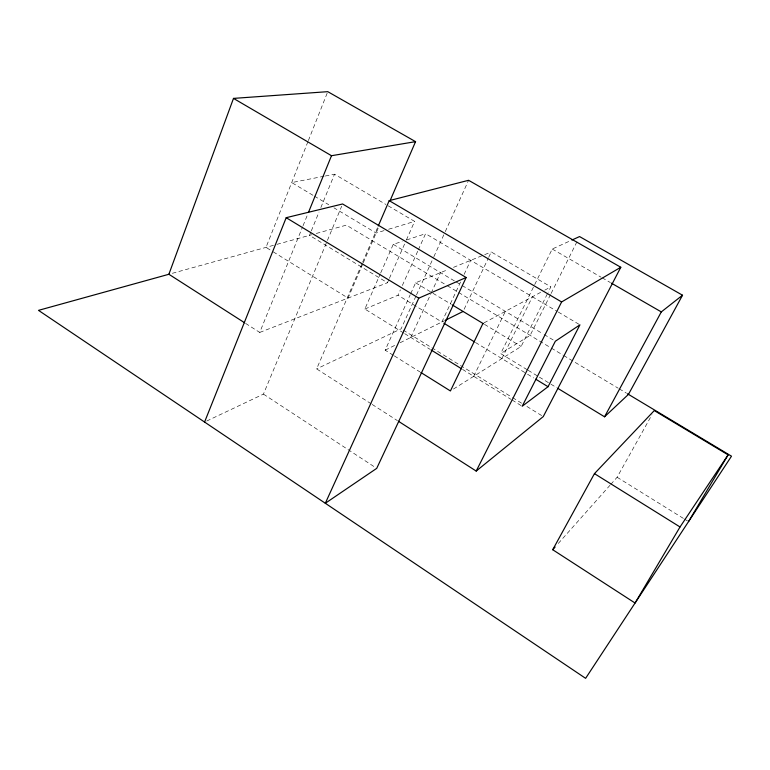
<?xml version="1.0" encoding="UTF-8"?>
<svg xmlns="http://www.w3.org/2000/svg" width="770" height="770" viewBox="0 0 770 770"><rect width="100%" height="100%" fill="white"/><g stroke="black" fill="none" stroke-linecap="round" stroke-linejoin="round"><path stroke-width="0.58" stroke-dasharray="3.85 2.89" d="M307.913 141.719L266.006 247.382L271.069 250.51M308.356 140.612L327.77 91.668M245.591 323.39L259.721 332.438L302.6 226.852M303.053 225.735L307.567 214.618M310.849 232.011L309.482 235.351L387.445 282.754L388.898 279.471M311.301 230.904L319.04 212M320.859 207.553L334.526 174.203L385.866 204.445M206.707 421.036L263.436 394.125L326.952 241.559M327.404 240.452L341.678 206.187M371.169 403.807L316.634 368.888L362.16 263.321M362.632 262.224L377.81 227.035M362.805 263.898L348.059 298.077L272.079 251.136M363.267 262.83L378.484 227.573M403.663 333.006L364.865 309.03L380.255 273.956M380.736 272.859L393.249 244.35L402.161 241.414M389.389 278.374L405.886 241.106M406.368 240.009L414.616 221.385L386.887 205.051M364.865 309.03L397.984 295.247L400.4 289.847M402.335 285.526L417.821 250.982M418.303 249.894L425.56 233.705L557.211 311.436M393.306 355.268L385.154 350.167L410.217 294.746M410.708 293.659L415.617 282.792L448.092 269.558M415.983 296.055L401.103 328.819L316.634 368.888M416.483 294.968L433.356 257.834M433.856 256.737L444.771 232.713M445.262 231.626L468.593 180.296M410.805 337.424L430.642 294.227M431.133 293.149L440.556 272.628M460.575 281.974L441.874 321.995L397.984 295.247M464.108 274.409L470.682 260.347M464.127 309.28L488.17 258.45M488.681 257.373L491.241 251.963L550.848 286.864L548.192 292.186M473.714 376.299L505.37 311.369M527.161 369.696L500.683 353.584L534.159 285.68M534.688 284.602L552.225 249.037L570.811 240.548M501.886 358.57L532.416 296.797M453.463 389.043L521.117 346.471L547.663 293.255M550.55 294.564L530.135 335.383L500.683 353.584M551.089 293.495L577.943 239.778M610.754 484.417L617.107 477.256L651.959 414.741M558.288 543.456L609.956 485.312M483.964 322.9L540.607 292.379M544.708 290.175L550.848 286.864M385.154 350.167L395.838 344.854M400.121 342.737L443.992 320.936M453.472 267.363L491.241 251.963M259.721 332.438L387.445 282.754M406.618 239.942L425.56 233.705M384.057 230.625L376.126 233.021L333.92 207.804M388.581 229.258L414.616 221.385M172.345 273.311L275.766 244.687M276.921 244.359L311.648 234.754M316.278 233.464L346.365 225.138L446.253 285.064M324.103 176.243L291.705 182.586L313.323 195.503M325.267 176.022L334.526 174.203M552.225 249.037L601.052 277.181M602.092 277.778L610.398 282.571M558.24 312.043L579.935 324.853M314.353 196.119L328.771 204.733M393.249 244.35L454.954 281.243M455.984 281.849L461.134 284.929M462.164 285.545L543.091 333.92M544.111 334.526L554.313 340.619M447.283 285.68L457.582 291.859M458.612 292.475L550.617 347.674M551.291 348.079L562.909 355.047M563.65 355.49L618.223 388.234M619.244 388.84L626.462 393.172M415.617 282.792L431.941 292.648M432.961 293.264L451.326 304.352M484.474 324.353L521.117 346.471M528.182 370.322L538.365 376.52M539.375 377.136L556.691 387.676M475.436 342.458L526.507 373.585M527.527 374.21L533.687 377.964M403.143 330.08L511.569 397.002M512.589 397.638L521.791 403.316M526.911 406.473L542.253 415.944M404.683 333.641L430.083 349.339M462.558 369.398L511.078 399.389M512.088 400.005L521.175 405.626M617.107 477.256L683.442 518.431M684.463 519.067L687.523 520.972M394.327 355.904L419.823 371.843M372.18 404.452L397.426 420.622M263.436 394.125L374.711 467.053"/><path stroke-width="1.16" d="M390.361 200.036L415.559 141.651L327.77 91.668L233.493 98.396L168.88 274.264L244.581 322.745M204.57 422.056L286.199 217.689L342.592 203.973L466.148 277.508L376.713 468.372L325.315 503.262L418.774 298.173L466.148 277.508M308.472 212.395L331.495 155.713L415.559 141.651M378.282 225.928L389.187 200.643L468.593 180.296L620.793 267.267L543.274 416.58L476.197 471.067L398.436 421.267M482.944 323.448L450.421 390.958L420.844 372.478M476.197 471.067L561.619 301.956L620.793 267.267M548.048 386.713L579.935 324.853L555.334 341.235L522.185 406.252L548.048 386.713L535.737 379.206M557.711 388.292L604.556 416.801L661.305 311.908L682.528 295.218L579.56 236.563L571.908 240.057M682.528 295.218L628.464 394.375L604.556 416.801M728.112 454.878L680.025 526.969L635.067 603.035L552.716 549.722L594.459 473.637L654.288 410.574L728.112 454.878L688.544 521.598M552.716 549.722L555.103 547.037M445.06 320.416L463.107 311.446M169.285 274.159L38.5 310.358L585.614 678.332L731.5 456.186L627.492 393.788M611.438 283.168L661.305 311.908M233.493 98.396L331.495 155.713M389.187 200.643L561.619 301.956M452.346 304.968L483.464 323.737M286.199 217.689L418.774 298.173M443.905 323.236L474.416 341.832M431.104 349.965L461.538 368.772M594.459 473.637L680.025 526.969"/></g></svg>
